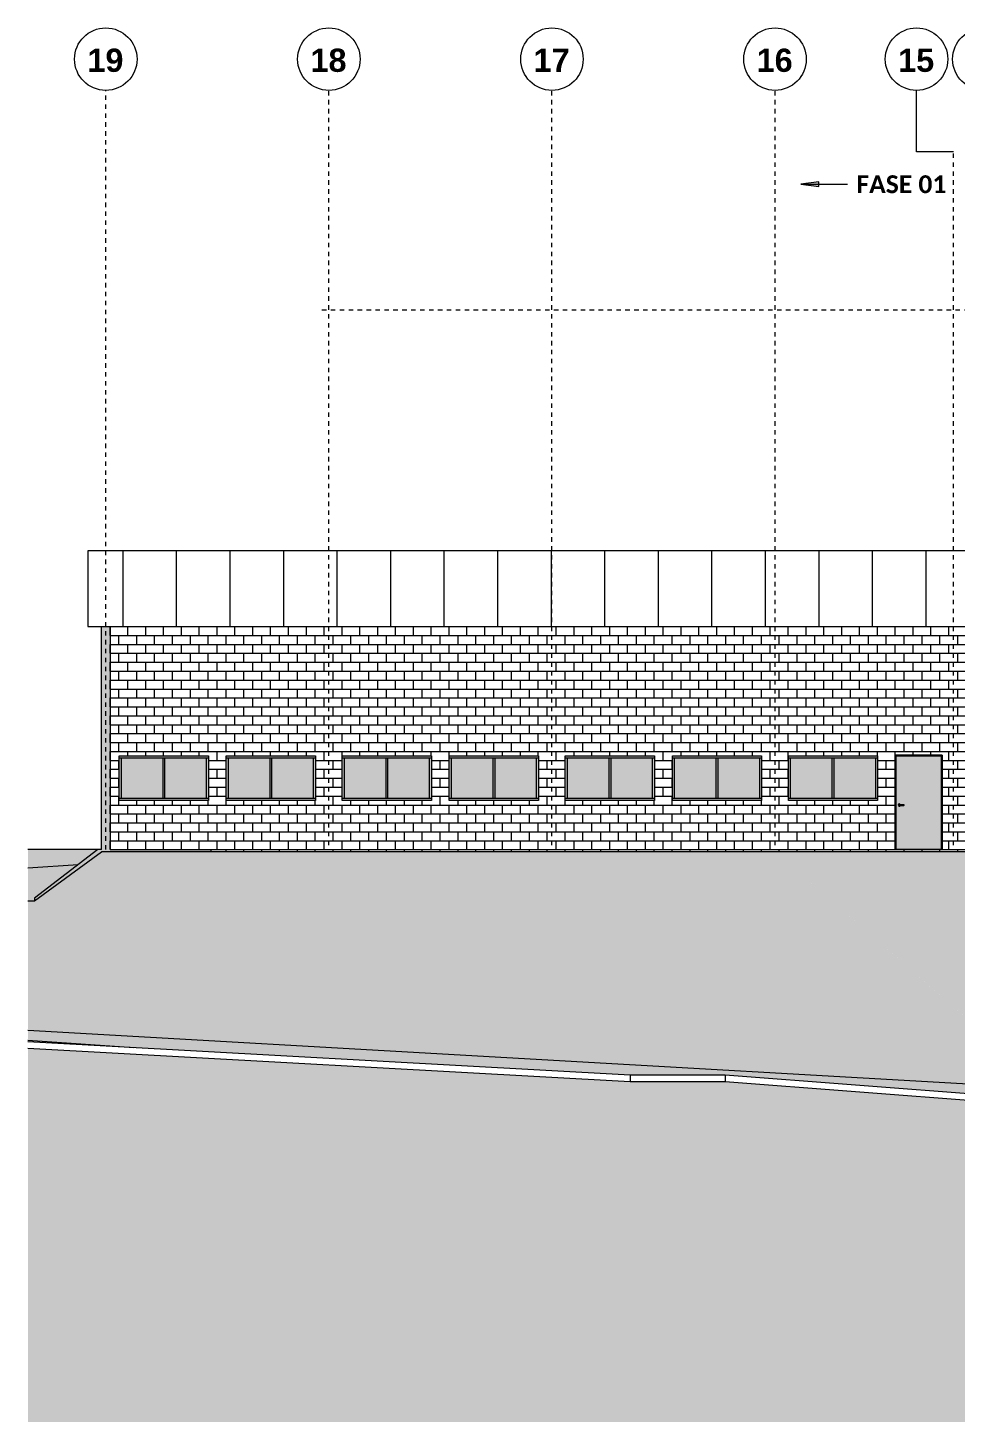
# Model space of a CAD drawing. Header units: metres. Extents: x -3 to 469, y -13 to 19.
# Drawn here: x 127.66 to 148.45, y -12.83 to 18.42 of the extents above; entities that cross this region are included whole.
import ezdxf

# ---------------------------------------------------------------- set-up
doc = ezdxf.new("R2010")
doc.units = ezdxf.units.M
doc.linetypes.add('Center', pattern=[0.03, 0.012, -0.006, 0.006, -0.006])
doc.linetypes.add('Grid Line', pattern=[0.022225, 0.0127, -0.003175, 0.003175, -0.003175])
for name, color, linetype, lineweight in [('A-DETL-1', 7, 'Continuous', 20), ('A-DOOR', 7, 'Continuous', 9), ('A-FLOR', 7, 'Continuous', 9), ('A-GLAZ-1', 7, 'Continuous', 5), ('A-WALL', 7, 'Continuous', 9), ('G-ANNO-TEXT', 7, 'Continuous', 5), ('I-WALL', 7, 'Continuous', 9), ('S-COLS', 7, 'Continuous', 9), ('S-GRID-IDEN', 7, 'Continuous', 5), ('S-GRID-IDEN-1', 7, 'Continuous', 18)]:
    doc.layers.add(name, color=color, linetype=linetype, lineweight=lineweight)
for name, color, linetype, lineweight, true_color in [('A-DETL-GENF-1', 7, 'Continuous', 5, 0xb8a087), ('A-DOOR-1', 7, 'Continuous', 9, 0xf2f2f2), ('A-FLOR-LEVL-2', 7, 'Center', 5, 0x0080c0), ('A-FLOR-PATT-2', 7, 'Continuous', 20, 0xc0c0c0), ('A-FLOR-PATT-6', 7, 'Continuous', 20, 0xb8c78b), ('A-FLOR-PATT-7', 7, 'Continuous', 20, 0xd3dcb8), ('A-GLAZ-2', 7, 'Continuous', 5, 0xdae3e0), ('A-GLAZ-3', 7, 'Continuous', 5, 0xf2f2f2), ('A-WALL-PATT-1', 7, 'Continuous', 5, 0xe3e2df), ('A-WALL-PATT-2', 7, 'Continuous', 5, 0x5f5f5f), ('A-WALL-PATT-3', 7, 'Continuous', 5, 0x515151), ('A-WALL-PATT-5', 7, 'Continuous', 9, 0xe3e2df), ('S-COLS-1', 7, 'Continuous', 5, 0xe3e2df), ('S-GRID-3', 7, 'Grid Line', 5, 0x0080c0), ('S-GRID-4', 7, 'Continuous', 5, 0x0080c0)]:
    doc.layers.add(name, color=color, linetype=linetype, lineweight=lineweight, true_color=true_color)
doc.styles.add('Arial_B', font='arialbd.ttf', dxfattribs={"height": 0.52})
doc.styles.add('Calibri_B', font='calibrib.ttf', dxfattribs={"height": 0.4})

# ---------------------------------------------------------------- blocks, each defined once
blk = doc.blocks.new('_DOR-___-Painel 1Folhas_BarraAntiPanico - PF1_100X210 1-4882921-FACHADA 02')
at = {"layer": 'A-DOOR-1'}
blk.add_hatch(color=256, dxfattribs=at).paths.add_polyline_path([(-80.31, 0), (-80.29, 0), (-80.29, 2.1), (-79.27, 2.1), (-79.27, 0), (-79.25, 0), (-79.25, 2.12), (-80.31, 2.12), (-80.31, 0.044)])
h = blk.add_hatch(color=256, dxfattribs=at)
h.paths.add_polyline_path([(-80.29, 0), (-79.27, 0), (-79.27, 2.1), (-80.29, 2.1), (-80.29, 0.044)])
h.paths.add_polyline_path([(-80.214, 0.974), (-80.227, 0.977), (-80.237, 0.987), (-80.24, 1), (-80.237, 1.013), (-80.227, 1.023), (-80.214, 1.026), (-80.201, 1.023), (-80.192, 1.013), (-80.188, 1.008), (-80.13, 1.006), (-80.13, 0.992), (-80.189, 0.992), (-80.196, 0.982), (-80.207, 0.975), (-80.212, 0.974)])
h.paths.add_polyline_path([(-80.123, 0.993), (-80.119, 0.996), (-80.119, 0.994), (-80.123, 0.993)])
h.paths.add_polyline_path([(-80.13, 0.992), (-80.123, 0.998), (-80.123, 0.993), (-80.128, 0.992)])
h.paths.add_polyline_path([(-80.21, 0.993), (-80.214, 0.994), (-80.212, 0.996), (-80.211, 0.994)])
h.paths.add_polyline_path([(-80.214, 0.992), (-80.21, 0.994), (-80.213, 1.007), (-80.217, 1.006), (-80.216, 1.007), (-80.221, 1.004), (-80.222, 0.998), (-80.218, 0.993), (-80.216, 0.992)])
h.paths.add_polyline_path([(-80.116, 0.993), (-80.113, 0.996), (-80.113, 0.993)])
h.paths.add_polyline_path([(-80.208, 0.995), (-80.206, 1), (-80.208, 1.004), (-80.21, 0.999), (-80.208, 0.996)])
h.paths.add_polyline_path([(-80.116, 1), (-80.12, 1.008), (-80.116, 1.006), (-80.116, 1.002)])
h.paths.add_polyline_path([(-80.123, 1), (-80.128, 1.008), (-80.123, 1.006), (-80.123, 1.002)])
at = {"layer": 'A-DOOR'}
for p, q in [((-79.25, 2.12), (-80.31, 2.12)), ((-80.31, 0), (-80.31, 2.12)), ((-79.27, 2.1), (-80.29, 2.1)), ((-80.29, 2.1), (-80.29, 0)), ((-80.29, 0), (-80.29, 2.1)), ((-80.29, 2.1), (-79.27, 2.1)), ((-79.27, 0), (-79.27, 2.1)), ((-79.27, 2.1), (-79.27, 0)), ((-79.25, 0), (-79.25, 2.12)), ((-80.13, 1.008), (-80.199, 1.008)), ((-80.199, 0.992), (-80.13, 0.992)), ((-80.29, 0), (-80.31, 0)), ((-80.29, 0), (-79.27, 0)), ((-79.27, 0), (-79.25, 0))]:
    blk.add_line(p, q, dxfattribs=at)
at = {"layer": 'A-DOOR', "flags": 128}
for points in [[(-80.199, 1.008), (-80.2, 1.008), (-80.2, 1.008), (-80.201, 1.008), (-80.201, 1.008), (-80.202, 1.008), (-80.203, 1.008), (-80.203, 1.008), (-80.204, 1.008), (-80.204, 1.008), (-80.205, 1.008), (-80.205, 1.008), (-80.206, 1.008), (-80.207, 1.008), (-80.207, 1.008), (-80.208, 1.008), (-80.208, 1.008), (-80.208, 1.008), (-80.209, 1.008), (-80.209, 1.008), (-80.21, 1.008), (-80.21, 1.008), (-80.211, 1.008), (-80.211, 1.008), (-80.211, 1.008), (-80.212, 1.008), (-80.212, 1.008), (-80.212, 1.008), (-80.213, 1.008), (-80.213, 1.008), (-80.213, 1.008), (-80.213, 1.008), (-80.213, 1.008), (-80.214, 1.008), (-80.214, 1.008), (-80.214, 1.008), (-80.214, 1.008), (-80.214, 1.008), (-80.214, 1.008), (-80.214, 1.008)], [(-80.214, 0.992), (-80.214, 0.992), (-80.214, 0.992), (-80.214, 0.992), (-80.214, 0.992), (-80.214, 0.992), (-80.214, 0.992), (-80.213, 0.992), (-80.213, 0.992), (-80.213, 0.992), (-80.213, 0.992), (-80.213, 0.992), (-80.212, 0.992), (-80.212, 0.992), (-80.212, 0.992), (-80.211, 0.992), (-80.211, 0.992), (-80.211, 0.992), (-80.21, 0.992), (-80.21, 0.992), (-80.21, 0.992), (-80.209, 0.992), (-80.209, 0.992), (-80.208, 0.992), (-80.208, 0.992), (-80.207, 0.992), (-80.207, 0.992), (-80.206, 0.992), (-80.206, 0.992), (-80.205, 0.992), (-80.205, 0.992), (-80.204, 0.992), (-80.203, 0.992), (-80.203, 0.992), (-80.202, 0.992), (-80.202, 0.992), (-80.201, 0.992), (-80.2, 0.992), (-80.2, 0.992), (-80.199, 0.992), (-80.199, 0.992)], [(-80.115, 1.008), (-80.115, 1.008), (-80.115, 1.008), (-80.115, 1.008), (-80.115, 1.008), (-80.115, 1.008), (-80.115, 1.008), (-80.115, 1.008), (-80.115, 1.008), (-80.116, 1.008), (-80.116, 1.008), (-80.116, 1.008), (-80.116, 1.008), (-80.117, 1.008), (-80.117, 1.008), (-80.117, 1.008), (-80.118, 1.008), (-80.118, 1.008), (-80.118, 1.008), (-80.119, 1.008), (-80.119, 1.008), (-80.12, 1.008), (-80.12, 1.008), (-80.12, 1.008), (-80.121, 1.008), (-80.121, 1.008), (-80.122, 1.008), (-80.122, 1.008), (-80.123, 1.008), (-80.124, 1.008), (-80.124, 1.008), (-80.125, 1.008), (-80.125, 1.008), (-80.126, 1.008), (-80.126, 1.008), (-80.127, 1.008), (-80.128, 1.008), (-80.128, 1.008), (-80.129, 1.008), (-80.129, 1.008), (-80.13, 1.008)], [(-80.13, 0.992), (-80.129, 0.992), (-80.128, 0.992), (-80.128, 0.992), (-80.127, 0.992), (-80.127, 0.992), (-80.126, 0.992), (-80.125, 0.992), (-80.125, 0.992), (-80.124, 0.992), (-80.124, 0.992), (-80.123, 0.992), (-80.123, 0.992), (-80.122, 0.992), (-80.122, 0.992), (-80.121, 0.992), (-80.121, 0.992), (-80.12, 0.992), (-80.12, 0.992), (-80.119, 0.992), (-80.119, 0.992), (-80.118, 0.992), (-80.118, 0.992), (-80.118, 0.992), (-80.117, 0.992), (-80.117, 0.992), (-80.117, 0.992), (-80.116, 0.992), (-80.116, 0.992), (-80.116, 0.992), (-80.116, 0.992), (-80.115, 0.992), (-80.115, 0.992), (-80.115, 0.992), (-80.115, 0.992), (-80.115, 0.992), (-80.115, 0.992), (-80.115, 0.992), (-80.115, 0.992), (-80.115, 0.992)]]:
    blk.add_lwpolyline(points, dxfattribs=at)
at = {"layer": 'A-DOOR'}
for centre, radius, start, end in [((-80.214, 1), 0.026, 17.5771, 180), ((-80.214, 1), 0.026, 180, 342.1503), ((-80.214, 1), 0.0082, 120, 180), ((-80.214, 1), 0.0082, 180, 300), ((-80.214, 1), 0.0082, 60, 75), ((-80.214, 1), 0.0082, 0, 30), ((-80.214, 1), 0.0082, 330, 0), ((-80.115, 1), 0.0082, 135, 180), ((-80.115, 1), 0.0082, 180, 210), ((-80.115, 1), 0.0082, 240, 0), ((-80.115, 1), 0.0082, 0, 105)]:
    blk.add_arc(centre, radius, start, end, dxfattribs=at)
blk = doc.blocks.new('JANELA-2 MOD - JA01_1-200X100-4806282-FACHADA 02')
at = {"layer": 'A-GLAZ-2'}
for points in [[(-81.725, 1.15), (-81.725, 2.05), (-82.65, 2.05), (-82.65, 1.15), (-82.221, 1.15)], [(-80.75, 1.15), (-80.75, 2.05), (-81.675, 2.05), (-81.675, 1.15), (-81.387, 1.15)]]:
    blk.add_hatch(color=256, dxfattribs=at).paths.add_polyline_path(points)
at = {"layer": 'A-GLAZ-3'}
for points in [[(-81.387, 2.05), (-80.7, 2.05), (-80.7, 2.1), (-82.7, 2.1), (-82.7, 2.05), (-82.221, 2.05)], [(-82.65, 1.15), (-82.65, 2.05), (-82.7, 2.05), (-82.7, 1.15)], [(-81.725, 1.15), (-81.675, 1.15), (-81.675, 2.05), (-81.725, 2.05), (-81.725, 2.015)], [(-80.7, 1.15), (-80.7, 2.05), (-80.75, 2.05), (-80.75, 1.15)], [(-82.221, 1.1), (-80.7, 1.1), (-80.7, 1.15), (-82.7, 1.15), (-82.7, 1.1), (-82.638, 1.1)]]:
    blk.add_hatch(color=256, dxfattribs=at).paths.add_polyline_path(points)
at = {"layer": 'A-GLAZ-1'}
for p, q in [((-82.65, 2.05), (-82.7, 2.05)), ((-80.7, 2.05), (-82.7, 2.05)), ((-82.65, 1.15), (-82.65, 2.05)), ((-81.725, 2.05), (-81.725, 1.15)), ((-81.675, 2.05), (-81.725, 2.05)), ((-81.675, 1.15), (-81.675, 2.05)), ((-80.75, 2.05), (-80.75, 1.15)), ((-80.7, 2.05), (-80.75, 2.05)), ((-82.65, 1.15), (-82.7, 1.15)), ((-80.7, 1.15), (-82.7, 1.15)), ((-81.675, 1.15), (-81.725, 1.15)), ((-80.7, 1.15), (-80.75, 1.15))]:
    blk.add_line(p, q, dxfattribs=at)
blk = doc.blocks.new('JANELA-2 MOD - JA01_1-200X100-4360518-FACHADA 02')
at = {"layer": 'A-GLAZ-2'}
for points in [[(-84.325, 1.15), (-84.325, 2.05), (-85.25, 2.05), (-85.25, 1.15), (-84.725, 1.15)], [(-83.89, 1.15), (-83.35, 1.15), (-83.35, 2.05), (-84.275, 2.05), (-84.275, 1.15)]]:
    blk.add_hatch(color=256, dxfattribs=at).paths.add_polyline_path(points)
at = {"layer": 'A-GLAZ-3'}
for points in [[(-83.473, 2.05), (-83.3, 2.05), (-83.3, 2.1), (-85.3, 2.1), (-85.3, 2.05), (-83.89, 2.05)], [(-85.25, 1.15), (-85.25, 2.05), (-85.3, 2.05), (-85.3, 1.15)], [(-84.275, 1.15), (-84.275, 2.05), (-84.325, 2.05), (-84.325, 1.15)], [(-83.3, 1.15), (-83.3, 2.05), (-83.35, 2.05), (-83.35, 1.15)], [(-83.473, 1.1), (-83.3, 1.1), (-83.3, 1.15), (-85.3, 1.15), (-85.3, 1.1), (-83.89, 1.1)]]:
    blk.add_hatch(color=256, dxfattribs=at).paths.add_polyline_path(points)
at = {"layer": 'A-GLAZ-1'}
for p, q in [((-85.25, 2.05), (-85.3, 2.05)), ((-83.3, 2.05), (-85.3, 2.05)), ((-85.25, 1.15), (-85.25, 2.05)), ((-84.325, 2.05), (-84.325, 1.15)), ((-84.275, 2.05), (-84.325, 2.05)), ((-84.275, 1.15), (-84.275, 2.05)), ((-83.35, 2.05), (-83.35, 1.15)), ((-83.3, 2.05), (-83.35, 2.05)), ((-85.25, 1.15), (-85.3, 1.15)), ((-83.3, 1.15), (-85.3, 1.15)), ((-84.275, 1.15), (-84.325, 1.15)), ((-83.3, 1.15), (-83.35, 1.15))]:
    blk.add_line(p, q, dxfattribs=at)
blk = doc.blocks.new('Eixo - CABEÇA DE EIXO - PRETO-498843-FACHADA 02')
at = {"layer": 'S-GRID-IDEN-1'}
blk.add_circle((0, 17.715), 0.7, dxfattribs=at)

msp = doc.modelspace()

# ---------------------------------------------------------------- hatches: boundary and pattern name
at = {"layer": 'A-DETL-GENF-1'}
h = msp.add_hatch(dxfattribs=at)
h.set_pattern_fill('FP_46', color=256, style=0, pattern_type=2)
h.set_pattern_definition([(45, (137.353, 0), (0, 1.796051), [1.27, -1.27]), (45, (137.689, -0.3368), (0, 1.796051), [1.27, -1.27]), (45, (138.026, -0.6735), (0, 1.796051), [1.27, -1.27]), (135, (137.353, 0.2245), (-1.796051, 1e-16), [1.27, -1.27]), (135, (137.689, 0.5613), (-1.796051, 1e-16), [1.27, -1.27]), (135, (138.026, 0.898), (-1.796051, 1e-16), [1.27, -1.27])])
h.paths.add_polyline_path([(233.647, -12.828), (234.482, -12.828), (234.482, -12.431), (226.229, -12.143), (208.181, -10.058), (174.415, -7.6), (143.29, -5.2), (141.16, -5.2), (127.662, -4.454), (127.662, -12.828), (232.813, -12.828)])
at = {"layer": 'A-FLOR-PATT-2'}
for points in [[(130.034, -4.435), (127.662, -4.268), (127.662, -4.304), (128.38, -4.344)], [(174.415, -7.45), (155.852, -6), (143.29, -5.05), (174.027, -7.42)]]:
    msp.add_hatch(color=256, dxfattribs=at).paths.add_polyline_path(points)
at = {"layer": 'A-FLOR-PATT-6'}
for points in [[(150.532, -5.36), (129.313, -0.05), (127.813, -1.15), (148.859, -5.05)], [(150.532, -5.36), (144.408, -0.05), (129.313, -0.05), (149.293, -5.05)], [(150.532, -5.36), (162.968, -0.05), (144.408, -0.05), (150.175, -5.05)], [(150.532, -5.36), (127.813, -1.15), (127.662, -1.169), (127.662, -4.05), (147.69, -5.197)], [(127.662, -1.169), (127.813, -1.15), (127.662, -1.15)]]:
    msp.add_hatch(color=256, dxfattribs=at).paths.add_polyline_path(points)
at = {"layer": 'A-FLOR-PATT-7'}
for points in [[(148.079, -5.412), (150.532, -5.36), (127.662, -4.05), (127.662, -4.26), (130.469, -4.459), (141.16, -5.05), (143.29, -5.05), (148.007, -5.407)], [(130.469, -4.459), (127.662, -4.26), (127.662, -4.268), (130.034, -4.435), (130.305, -4.45)], [(155.852, -6), (150.532, -5.36), (148.079, -5.412), (154.367, -5.888)]]:
    msp.add_hatch(color=256, dxfattribs=at).paths.add_polyline_path(points)
at = {"layer": 'A-WALL-PATT-1'}
h = msp.add_hatch(color=256, dxfattribs=at)
h.paths.add_polyline_path([(127.813, -1.15), (129.313, -0.05), (129.313, 0), (129.231, 0), (127.813, -1.087)])
h.paths.add_polyline_path([(131.417, -0.05), (131.761, -0.05), (131.761, 0), (129.503, 0), (129.503, -0.05), (131.208, -0.05)])
msp.add_hatch(color=256, dxfattribs=at).paths.add_polyline_path([(129.313, -0.05), (129.313, 0), (129.313, 0)])
at = {"layer": 'A-WALL-PATT-2'}
h = msp.add_hatch(dxfattribs=at)
h.set_pattern_fill('FP_19', color=256, style=0, pattern_type=2)
h.set_pattern_definition([(90, (128.595, 0), (-1.2, 7e-17), [])])
h.paths.add_polyline_path([(147.69, 5), (148.781, 5), (148.781, 6.7), (129.008, 6.7), (129.008, 5), (146.856, 5)])
at = {"layer": 'A-WALL-PATT-3'}
h = msp.add_hatch(dxfattribs=at)
h.set_pattern_fill('FP_23', color=256, style=0, pattern_type=2)
h.set_pattern_definition([(0, (129.50295, 0), (0, 0.2), []), (90, (129.50295, 0), (-0.2, 0.2), [0.2, -0.2])])
h.paths.add_polyline_path([(141.849, -0.05), (148.995, -0.05), (148.995, 0.85), (148.781, 0.85), (148.781, 5), (129.503, 5), (129.503, 0), (131.761, 0), (131.761, -0.05), (141.64, -0.05)])
h.paths.add_polyline_path([(147.098, 0), (147.098, 2.12), (148.158, 2.12), (148.158, 0), (147.273, 0)])
h.paths.add_polyline_path([(143.518, 1.1), (142.108, 1.1), (142.108, 2.1), (144.108, 2.1), (144.108, 1.1), (143.935, 1.1)])
h.paths.add_polyline_path([(129.708, 1.1), (129.708, 2.1), (131.708, 2.1), (131.708, 1.1), (130.165, 1.1)])
h.paths.add_polyline_path([(132.669, 1.1), (132.108, 1.1), (132.108, 2.1), (134.108, 2.1), (134.108, 1.1), (133.503, 1.1)])
h.paths.add_polyline_path([(134.708, 1.1), (134.708, 2.1), (136.708, 2.1), (136.708, 1.1), (134.755, 1.1)])
h.paths.add_polyline_path([(141.708, 1.1), (139.708, 1.1), (139.708, 2.1), (141.708, 2.1), (141.708, 2.015)])
h.paths.add_polyline_path([(146.708, 1.1), (144.708, 1.1), (144.708, 2.1), (146.708, 2.1), (146.708, 2.015)])
h.paths.add_polyline_path([(137.108, 1.1), (137.108, 2.1), (139.108, 2.1), (139.108, 1.1), (137.676, 1.1)])
at = {"layer": 'A-WALL-PATT-5'}
for points in [[(127.662, -0.412), (128.789, -0.338), (129.231, 0), (127.662, 0)], [(127.662, -1.15), (127.813, -1.15), (127.813, -1.087), (128.789, -0.338), (127.662, -0.412), (127.662, -1.087)]]:
    msp.add_hatch(color=256, dxfattribs=at).paths.add_polyline_path(points)
at = {"layer": 'G-ANNO-TEXT'}
msp.add_hatch(color=256, dxfattribs=at).paths.add_polyline_path([(144.989, 14.912), (145.389, 14.859), (145.389, 14.965)])
at = {"layer": 'S-COLS-1'}
msp.add_hatch(color=256, dxfattribs=at).paths.add_polyline_path([(129.331, -0.05), (129.503, -0.05), (129.503, 5), (129.313, 5), (129.313, -0.05)])

# ---------------------------------------------------------------- linework, layer by layer
at = {"layer": 'A-DETL-1'}
for p, q in [((141.16, -5.2), (127.662, -4.454)), ((143.29, -5.2), (141.16, -5.2)), ((174.415, -7.6), (143.29, -5.2))]:
    msp.add_line(p, q, dxfattribs=at)
at = {"layer": 'A-FLOR'}
for p, q in [((127.813, -1.15), (129.313, -0.05)), ((209.568, -0.05), (129.313, -0.05)), ((127.662, -1.15), (127.813, -1.15)), ((150.532, -5.36), (127.662, -4.05)), ((127.662, -4.268), (130.034, -4.435)), ((141.16, -5.05), (127.662, -4.304)), ((143.29, -5.05), (141.16, -5.05)), ((141.16, -5.05), (141.16, -5.2)), ((174.415, -7.45), (143.29, -5.05)), ((143.29, -5.05), (143.29, -5.2))]:
    msp.add_line(p, q, dxfattribs=at)
at = {"layer": 'A-FLOR-LEVL-2'}
for p, q in [((134.253, 12.1), (231.735, 12.1)), ((134.253, 5), (231.735, 5)), ((134.253, 5), (231.735, 5)), ((134.253, 0), (231.735, 0))]:
    msp.add_line(p, q, dxfattribs=at)
at = {"layer": 'A-WALL'}
for p, q in [((148.781, 6.7), (129.008, 6.7)), ((129.008, 6.7), (129.008, 5)), ((129.008, 5), (148.781, 5)), ((129.313, 0), (127.662, 0)), ((129.231, 0), (127.813, -1.087)), ((128.789, -0.338), (127.662, -0.412)), ((127.813, -1.087), (127.813, -1.15))]:
    msp.add_line(p, q, dxfattribs=at)
at = {"layer": 'G-ANNO-TEXT'}
for p, q in [((145.389, 14.965), (144.989, 14.912)), ((144.989, 14.912), (145.389, 14.859)), ((144.989, 14.912), (145.518, 14.912)), ((145.389, 14.859), (145.389, 14.965)), ((145.518, 14.912), (146.034, 14.912))]:
    msp.add_line(p, q, dxfattribs=at)
at = {"layer": 'I-WALL'}
for p, q in [((129.503, 5), (129.503, 0)), ((129.708, 1.1), (129.708, 2.1)), ((129.708, 2.1), (131.708, 2.1)), ((131.708, 2.1), (131.708, 1.1)), ((132.108, 1.1), (132.108, 2.1)), ((132.108, 2.1), (134.108, 2.1)), ((134.108, 2.1), (134.108, 1.1)), ((134.708, 1.1), (134.708, 2.1)), ((134.708, 2.1), (136.708, 2.1)), ((136.708, 2.1), (136.708, 1.1)), ((137.108, 1.1), (137.108, 2.1)), ((137.108, 2.1), (139.108, 2.1)), ((139.108, 2.1), (139.108, 1.1)), ((139.708, 1.1), (139.708, 2.1)), ((139.708, 2.1), (141.708, 2.1)), ((141.708, 2.1), (141.708, 1.1)), ((142.108, 1.1), (142.108, 2.1)), ((142.108, 2.1), (144.108, 2.1)), ((144.108, 2.1), (144.108, 1.1)), ((144.708, 1.1), (144.708, 2.1)), ((144.708, 2.1), (146.708, 2.1)), ((146.708, 2.1), (146.708, 1.1)), ((147.098, 0), (147.098, 2.12)), ((147.098, 2.12), (148.158, 2.12)), ((148.158, 2.12), (148.158, 0)), ((131.708, 1.1), (129.708, 1.1)), ((134.108, 1.1), (132.108, 1.1)), ((136.708, 1.1), (134.708, 1.1)), ((139.108, 1.1), (137.108, 1.1)), ((141.708, 1.1), (139.708, 1.1)), ((144.108, 1.1), (142.108, 1.1)), ((146.708, 1.1), (144.708, 1.1)), ((148.158, 0), (147.098, 0)), ((129.503, 0), (131.761, 0)), ((131.761, 0), (131.761, -0.05))]:
    msp.add_line(p, q, dxfattribs=at)
at = {"layer": 'S-COLS'}
for p, q in [((129.313, 0), (129.313, 5)), ((129.503, 5), (129.503, 0))]:
    msp.add_line(p, q, dxfattribs=at)
at = {"layer": 'S-GRID-3'}
for p, q in [((129.408, 0), (129.408, 17.015)), ((134.408, 0.1), (134.408, 17.015)), ((139.408, 0.1), (139.408, 17.015)), ((144.408, 0.1), (144.408, 17.015)), ((148.408, 0.1), (148.408, 15.636))]:
    msp.add_line(p, q, dxfattribs=at)
at = {"layer": 'S-GRID-4'}
for p, q in [((147.58, 15.636), (147.58, 17.015)), ((148.408, 15.636), (147.58, 15.636))]:
    msp.add_line(p, q, dxfattribs=at)

# ---------------------------------------------------------------- block references
at = {"layer": 'A-DOOR'}
msp.add_blockref('_DOR-___-Painel 1Folhas_BarraAntiPanico - PF1_100X210 1-4882921-FACHADA 02', (227.408, 0), dxfattribs=at)
at = {"layer": 'A-GLAZ-1'}
for name, p in [('JANELA-2 MOD - JA01_1-200X100-4360518-FACHADA 02', (215.008, 0)), ('JANELA-2 MOD - JA01_1-200X100-4360518-FACHADA 02', (217.408, 0)), ('JANELA-2 MOD - JA01_1-200X100-4806282-FACHADA 02', (217.408, 0)), ('JANELA-2 MOD - JA01_1-200X100-4806282-FACHADA 02', (219.808, 0)), ('JANELA-2 MOD - JA01_1-200X100-4360518-FACHADA 02', (225.008, 0)), ('JANELA-2 MOD - JA01_1-200X100-4360518-FACHADA 02', (227.408, 0)), ('JANELA-2 MOD - JA01_1-200X100-4806282-FACHADA 02', (227.408, 0))]:
    msp.add_blockref(name, p, dxfattribs=at)
at = {"layer": 'S-GRID-IDEN-1'}
for p in [(129.408, 0), (134.408, 0), (139.408, 0), (144.408, 0), (147.58, 0), (149.09, 0)]:
    msp.add_blockref('Eixo - CABEÇA DE EIXO - PRETO-498843-FACHADA 02', p, dxfattribs=at)

# ---------------------------------------------------------------- texts
at = {"layer": 'G-ANNO-TEXT', "insert": (146.234, 15.112), "char_height": 0.4, "width": 2.50127, "attachment_point": 1, "style": 'Calibri_B'}
msp.add_mtext('FASE 01', dxfattribs=at)
at = {"layer": 'S-GRID-IDEN', "char_height": 0.52, "width": 0.99409, "attachment_point": 1, "style": 'Arial_B'}
for s, insert in [('19', (128.996, 17.95)), ('18', (133.996, 17.95)), ('17', (138.996, 17.95)), ('16', (143.996, 17.95)), ('15', (147.168, 17.95))]:
    msp.add_mtext(s, dxfattribs=dict(at, insert=insert))

doc.saveas('drawing.dxf')
